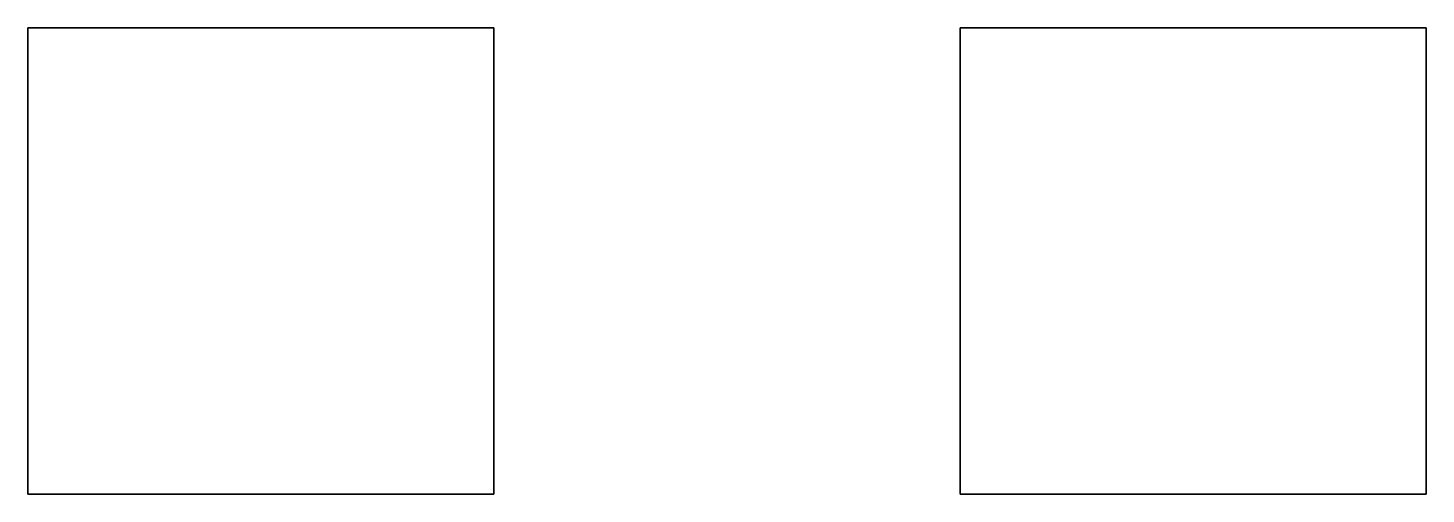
# Model space of a CAD drawing. Header units: millimetres. Extents: x -1.4 to 3, y -6.3 to 15.7.
# Drawn here: x 0 to 3, y 14.72 to 15.72 of the extents above; entities that cross this region are included whole.
import ezdxf

# ---------------------------------------------------------------- set-up
doc = ezdxf.new("R2010")
doc.units = ezdxf.units.MM

msp = doc.modelspace()

# ---------------------------------------------------------------- linework, layer by layer
for points in [[(1, 15.72, -1.24), (1, 15.72, -2.24), (0, 15.72, -2.24), (0, 15.72, -1.24)], [(1, 15.72, -2.24), (1, 14.72, -2.24), (0, 14.72, -2.24), (0, 15.72, -2.24)], [(0, 15.72, -2.24), (0, 14.72, -2.24), (0, 14.72, -1.24), (0, 15.72, -1.24)], [(0, 15.72, -1.24), (0, 14.72, -1.24), (1, 14.72, -1.24), (1, 15.72, -1.24)], [(1, 14.72, -1.24), (1, 14.72, -2.24), (1, 15.72, -2.24), (1, 15.72, -1.24)], [(3, 15.72), (3, 14.72), (2, 14.72), (2, 15.72)], [(2, 15.72), (2, 14.72), (3, 14.72), (3, 15.72)], [(0, 14.72, -1.24), (0, 14.72, -2.24), (1, 14.72, -2.24), (1, 14.72, -1.24)]]:
    msp.add_3dface(points)

doc.saveas('drawing.dxf')
